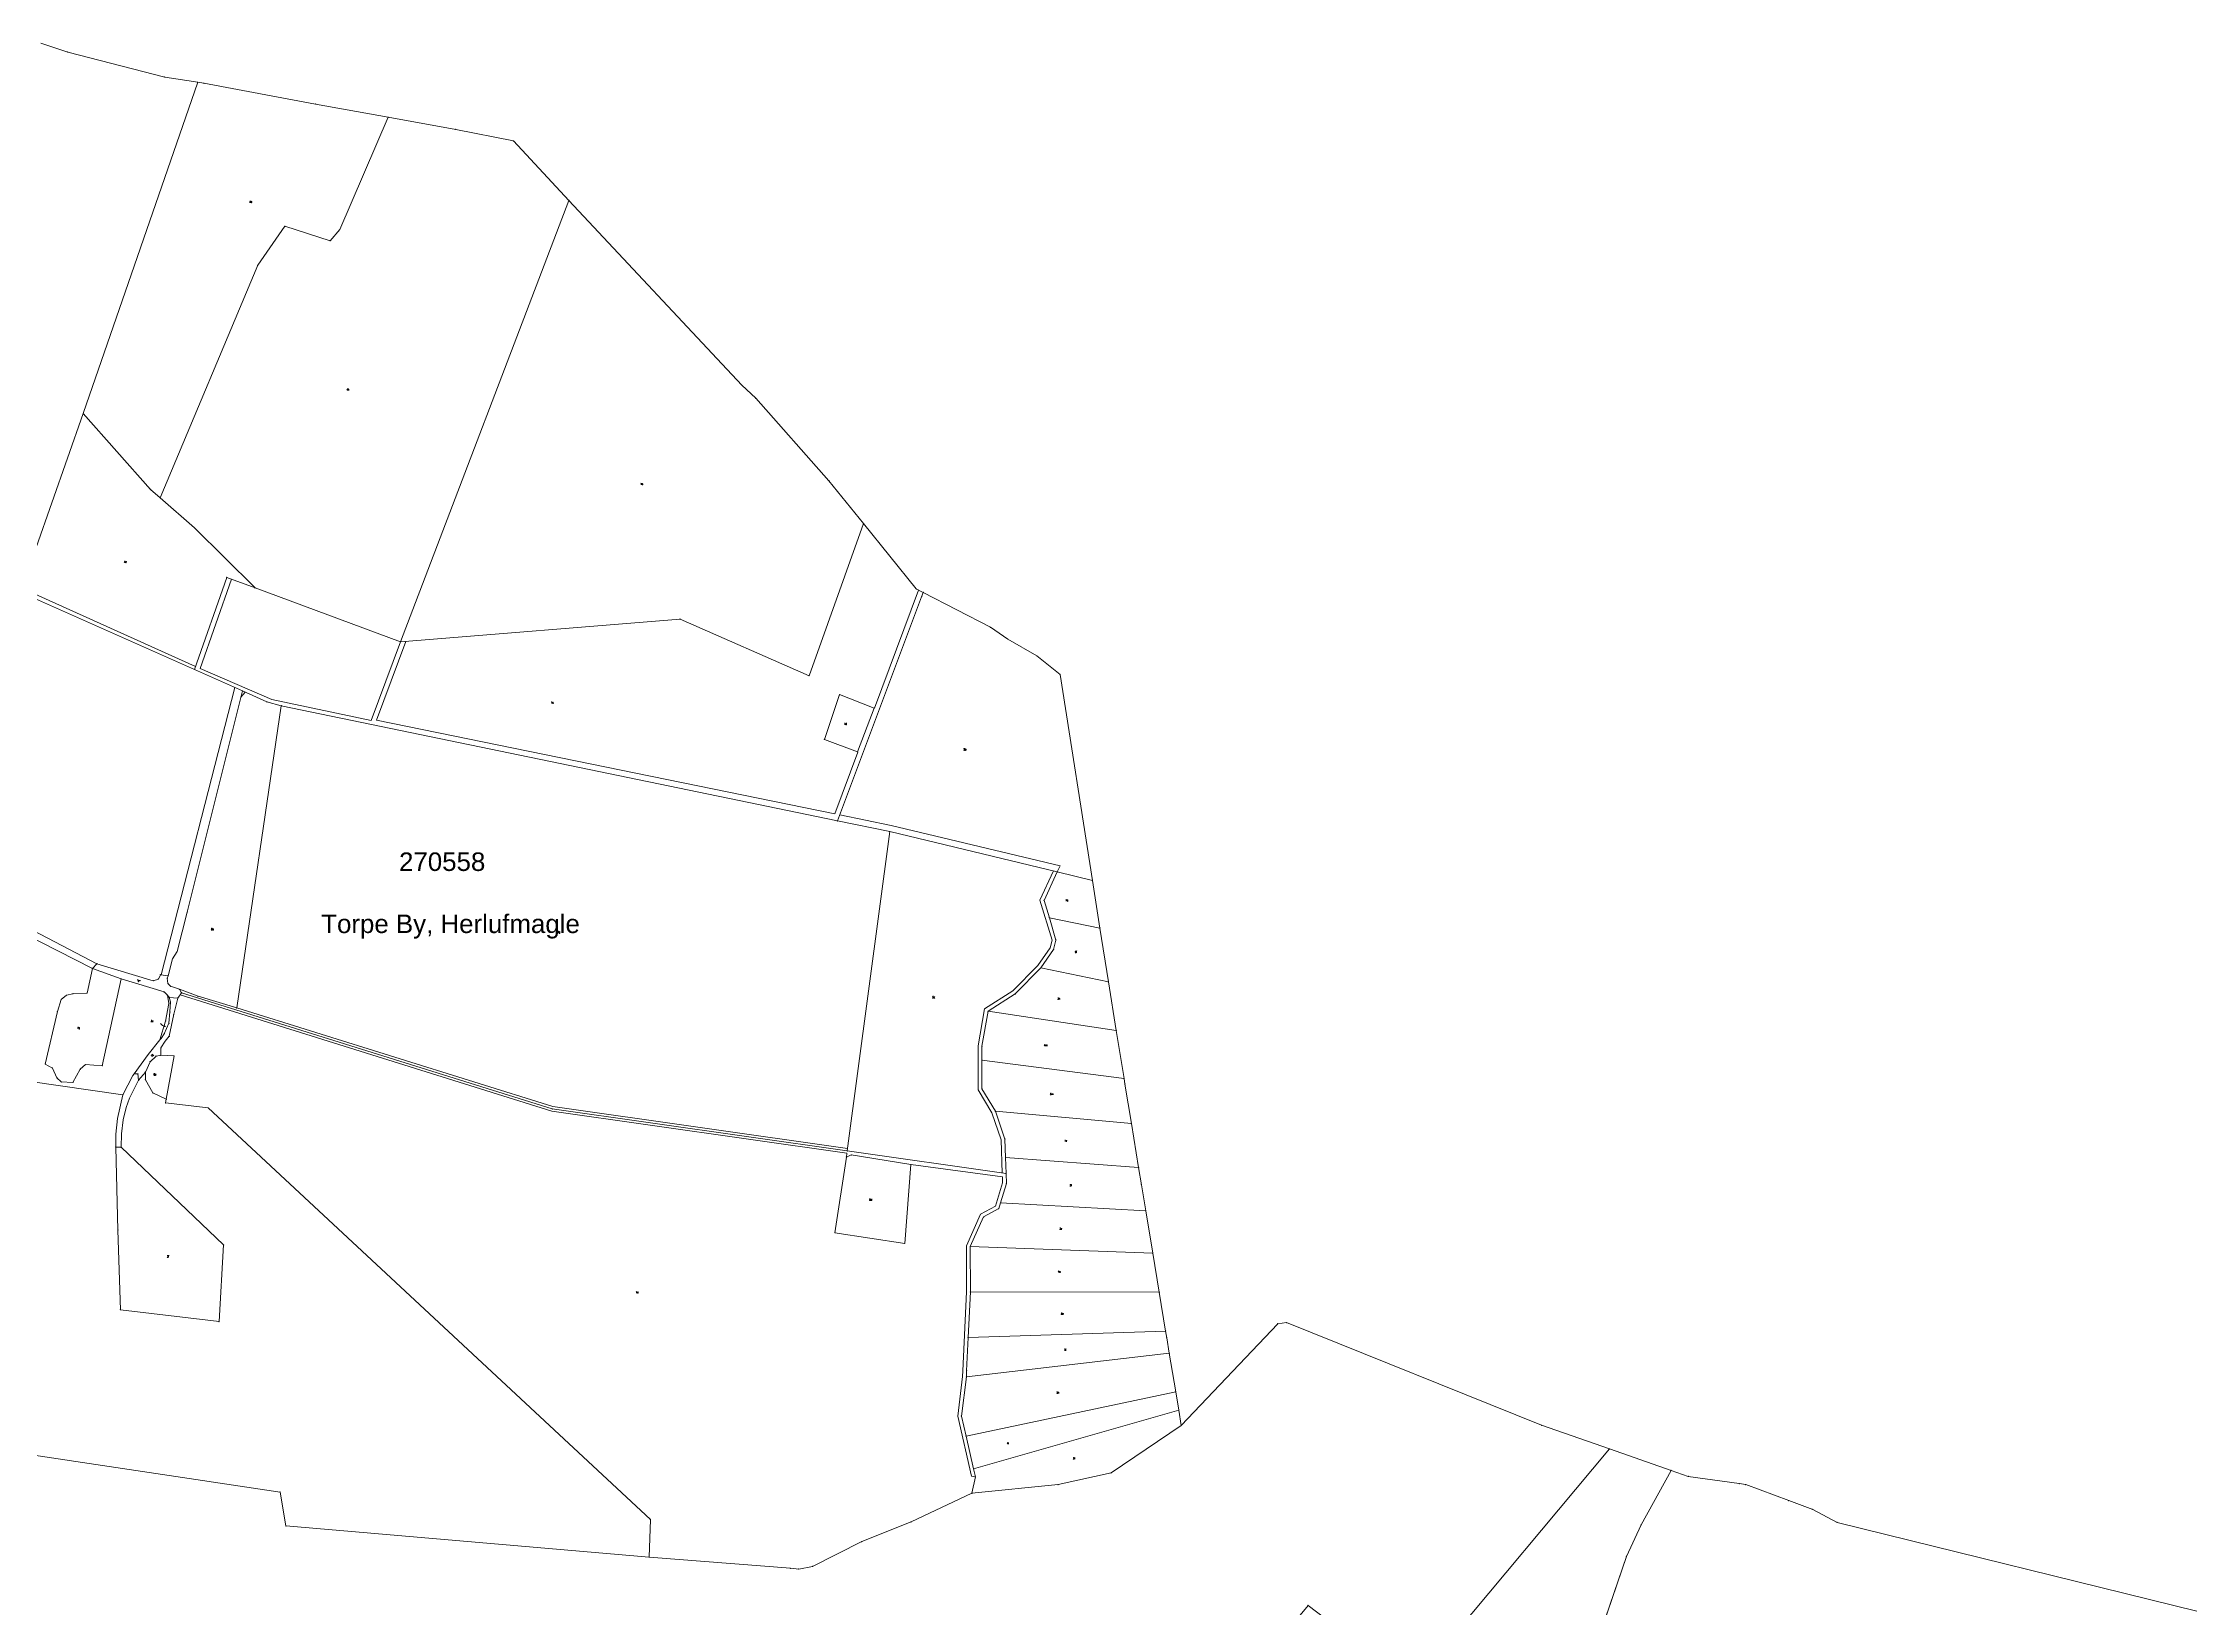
# Model space of a CAD drawing. Header units: millimetres. Extents: x 672113 to 680957, y 6130092 to 6137781.
# Drawn here: x 674905 to 677233, y 6134560 to 6136252 of the extents above; entities that cross this region are included whole.
import ezdxf

# ---------------------------------------------------------------- set-up
doc = ezdxf.new("R2010")
doc.units = ezdxf.units.MM
doc.header["$LTSCALE"] = 0.5
for name, color, linetype, lineweight in [('ADMN_GR', 1, 'Continuous', 5), ('FREDSKOV', 1, 'Continuous', 5), ('FRSKOV_L', 1, 'Continuous', 5), ('OPTAGETVEJ', 1, 'Continuous', 5), ('PILE', 1, 'Continuous', 5), ('skel', 142, 'Continuous', 5), ('SKELKREDS', 1, 'Continuous', 5), ('SKELPKT', 1, 'Continuous', 5), ('STORMFALD', 1, 'Continuous', 5)]:
    doc.layers.add(name, color=color, linetype=linetype, lineweight=lineweight)
doc.layers.add('MATRNR', color=12, linetype='Continuous')
doc.layers.add('Tekst-stor', color=7, linetype='Continuous')
doc.styles.add('Ariel', font='arial.ttf')
doc.styles.get("Standard").update_dxf_attribs({"font": 'romans.shx', "width": 0.75})

# ---------------------------------------------------------------- blocks, each defined once
blk = doc.blocks.new('270558_270558.DWG_FMEBLOCK6')
at = {"layer": 'PILE', "color": 7}
for points in [[(-2.7, 1.7), (-2.2, 1.1), (-1.7, 0.6), (-1.2, 0.1), (-0.6, -0.3), (0, -0.7), (0.6, -1), (1.3, -1.2), (2, -1.4), (2.7, -1.6)], [(2.7, -1.6), (2.2, -1.4), (1.8, -1.1), (1.4, -0.7), (1.8, -1.1), (2.2, -1.4), (2.7, -1.6), (2.2, -1.5), (1.7, -1.5), (1.1, -1.7), (1.7, -1.5), (2.2, -1.5), (2.7, -1.6)]]:
    blk.add_lwpolyline(points, dxfattribs=at)

msp = doc.modelspace()

# ---------------------------------------------------------------- linework, layer by layer
at = {"layer": 'ADMN_GR', "color": 220}
for p, q in [((674932.2, 6136242), (674903.2, 6136251.7)), ((674932.2, 6136242), (675036.9, 6136215)), ((675072.7, 6136209.4), (675036.9, 6136215)), ((675072.7, 6136209.4), (675079.3, 6136208.2)), ((675079.3, 6136208.2), (675200, 6136185.7)), ((675200, 6136185.7), (675278.4, 6136171.6)), ((675278.4, 6136171.6), (675351.3, 6136158.4)), ((675351.3, 6136158.4), (675413.6, 6136145.9)), ((675473.6, 6136081.7), (675413.6, 6136145.9)), ((675660.6, 6135882), (675473.6, 6136081.7)), ((675675.5, 6135867.9), (675660.6, 6135882)), ((675754.6, 6135778.7), (675675.5, 6135867.9)), ((675754.6, 6135778.7), (675791.8, 6135732.6)), ((675791.8, 6135732.6), (675849, 6135661.8)), ((675849, 6135661.8), (675856.4, 6135658)), ((675929.1, 6135620.5), (675856.4, 6135658)), ((675929.1, 6135620.5), (675947.8, 6135607.7)), ((675947.8, 6135607.7), (675979.2, 6135589.4)), ((675979.2, 6135589.4), (676004.3, 6135569.3)), ((676004.3, 6135569.3), (676039.2, 6135346.9)), ((676039.2, 6135346.9), (676047.3, 6135295.4)), ((676047.3, 6135295.4), (676056.5, 6135237.2)), ((676056.5, 6135237.2), (676065, 6135184.7)), ((676065, 6135184.7), (676073.4, 6135132.8)), ((676073.4, 6135132.8), (676074.4, 6135126.8)), ((676074.4, 6135126.8), (676081.4, 6135084.1)), ((676081.4, 6135084.1), (676089.1, 6135036.8)), ((676089.1, 6135036.8), (676092.2, 6135018.1)), ((676092.2, 6135018.1), (676096.8, 6134990)), ((676096.8, 6134990), (676104.4, 6134944)), ((676104.4, 6134944), (676111.4, 6134901.8)), ((676111.4, 6134901.8), (676118.3, 6134859.9)), ((676118.3, 6134859.9), (676119.5, 6134852.7)), ((676119.5, 6134852.7), (676122.3, 6134836)), ((676239.5, 6134867.8), (676135.2, 6134757.9)), ((676248.8, 6134869), (676239.5, 6134867.8)), ((676524.6, 6134758.2), (676248.8, 6134869)), ((676122.3, 6134836), (676129.2, 6134794.3)), ((674538.1, 6134779.4), (675161.5, 6134686)), ((674538.1, 6134779.4), (675161.5, 6134686)), ((676129.2, 6134794.3), (676132.5, 6134774.4)), ((676135.2, 6134757.9), (676059.5, 6134706.7)), ((676135.2, 6134757.9), (676059.5, 6134706.7)), ((676132.5, 6134774.4), (676135.2, 6134757.9)), ((676598.1, 6134732.6), (676524.6, 6134758.2)), ((676664.5, 6134709.4), (676598.1, 6134732.6)), ((676664.5, 6134709.4), (676632.1, 6134650.5)), ((676664.5, 6134709.4), (676632.1, 6134650.5)), ((676683, 6134702.9), (676664.5, 6134709.4)), ((676002.2, 6134694.1), (675909, 6134684.6)), ((676002.2, 6134694.1), (675909, 6134684.6)), ((676059.5, 6134706.7), (676002.2, 6134694.1)), ((676059.5, 6134706.7), (676002.2, 6134694.1)), ((676738.1, 6134695.2), (676683, 6134702.9)), ((676745.1, 6134694), (676738.1, 6134695.2)), ((676791.6, 6134676.8), (676745.1, 6134694)), ((675167.8, 6134649.4), (675161.5, 6134686)), ((675167.8, 6134649.4), (675161.5, 6134686)), ((675909, 6134684.6), (675843.3, 6134653.7)), ((675909, 6134684.6), (675843.3, 6134653.7)), ((676817.6, 6134667.2), (676791.6, 6134676.8)), ((676843.8, 6134653.2), (676817.6, 6134667.2)), ((675560.3, 6134615.7), (675167.8, 6134649.4)), ((675560.3, 6134615.7), (675167.8, 6134649.4)), ((675843.3, 6134653.7), (675790, 6134632.5)), ((675843.3, 6134653.7), (675790, 6134632.5)), ((676632.1, 6134650.5), (676616.2, 6134616.4)), ((676632.1, 6134650.5), (676616.2, 6134616.4)), ((676843.8, 6134653.2), (677232.6, 6134557.1)), ((675790, 6134632.5), (675736.9, 6134605.6)), ((675790, 6134632.5), (675736.9, 6134605.6)), ((676616.2, 6134616.4), (676544, 6134404.9)), ((676616.2, 6134616.4), (676544, 6134404.9)), ((675712.9, 6134603.6), (675560.3, 6134615.7)), ((675712.9, 6134603.6), (675560.3, 6134615.7)), ((675721.9, 6134602.7), (675712.9, 6134603.6)), ((675721.9, 6134602.7), (675712.9, 6134603.6)), ((675736.9, 6134605.6), (675721.9, 6134602.7)), ((675736.9, 6134605.6), (675721.9, 6134602.7))]:
    msp.add_line(p, q, dxfattribs=at)
at = {"layer": 'FREDSKOV', "color": 7}
msp.add_lwpolyline([(677232.6, 6134557.1), (676843.8, 6134653.2), (676817.6, 6134667.2), (676791.6, 6134676.8), (676745.1, 6134694), (676738.1, 6134695.2), (676683, 6134702.9), (676664.5, 6134709.4), (676632.1, 6134650.5), (676616.2, 6134616.4), (676544, 6134404.9)], dxfattribs=at)
at = {"layer": 'FRSKOV_L', "color": 64, "true_color": 0x5fa000}
for p, q in [((676664.5, 6134709.4), (676632.1, 6134650.5)), ((676683, 6134702.9), (676664.5, 6134709.4)), ((676738.1, 6134695.2), (676683, 6134702.9)), ((676745.1, 6134694), (676738.1, 6134695.2)), ((676791.6, 6134676.8), (676745.1, 6134694)), ((676817.6, 6134667.2), (676791.6, 6134676.8)), ((676843.8, 6134653.2), (676817.6, 6134667.2)), ((676632.1, 6134650.5), (676616.2, 6134616.4)), ((677232.6, 6134557.1), (676843.8, 6134653.2)), ((676616.2, 6134616.4), (676544, 6134404.9))]:
    msp.add_line(p, q, dxfattribs=at)
at = {"layer": 'OPTAGETVEJ', "color": 8}
for p, q in [((675108.9, 6135672.4), (675075.1, 6135575.9)), ((675070.3, 6135578.1), (674882.5, 6135662.6)), ((675851.5, 6135660.5), (675803.7, 6135533.1)), ((675291.6, 6135604.7), (675260, 6135519.8)), ((675265.9, 6135520), (675297.6, 6135605.1)), ((675297.6, 6135605.1), (675297.6, 6135605.2)), ((675152.6, 6135542.3), (675075.1, 6135575.9)), ((675112.7, 6135555.4), (675033, 6135244.9)), ((675119.3, 6135544.9), (675124, 6135550.4)), ((675152.6, 6135542.3), (675260, 6135519.8)), ((675803.7, 6135533.1), (675803.6, 6135533.1)), ((675760.9, 6135419), (675265.9, 6135520)), ((675785.8, 6135485.5), (675760.9, 6135419)), ((675785.5, 6135485.7), (675785.8, 6135485.5)), ((675821.8, 6135406.2), (675766.4, 6135417.9)), ((675821.8, 6135406.2), (676004.3, 6135362.8)), ((676001.2, 6135356.1), (676004.3, 6135362.8)), ((675982.5, 6135325.6), (675997.1, 6135357.1)), ((674963.7, 6135256.8), (674837.9, 6135322.6)), ((675982.5, 6135325.6), (675995.6, 6135282.3)), ((675993.5, 6135274.1), (675980.3, 6135254.9)), ((675995.6, 6135282.3), (675993.5, 6135274.1)), ((675980.3, 6135254.9), (675953.3, 6135227.6)), ((675455, 6135097.5), (675053.6, 6135223.4)), ((675953.3, 6135227.6), (675922.7, 6135208.1)), ((675114.8, 6135209.1), (675456.2, 6135102.4)), ((675922.7, 6135208.1), (675915.7, 6135168.1)), ((675915.7, 6135168.1), (675915.7, 6135120.5)), ((674998.8, 6135111.5), (675008.6, 6135131)), ((674985.8, 6135089.7), (674991.7, 6135115.2)), ((674995.2, 6135101.6), (674998.8, 6135111.5)), ((675915.7, 6135120.5), (675930.7, 6135095.6)), ((674984.2, 6135072.6), (674985.8, 6135089.7)), ((674990.1, 6135073.2), (674992, 6135088)), ((674992, 6135088), (674995.2, 6135101.6)), ((675455, 6135097.5), (675774, 6135052.1)), ((675456.2, 6135102.4), (675774.7, 6135057.1)), ((675930.7, 6135095.6), (675940.6, 6135066.6)), ((674984.1, 6135058.7), (674984.2, 6135072.6)), ((674989.7, 6135058.6), (674990.1, 6135073.2)), ((675940.6, 6135066.6), (675941.8, 6135030.7)), ((675774, 6135052), (675773.5, 6135047.9)), ((675942, 6135026.6), (675843.1, 6135039.8)), ((675942.2, 6135020), (675934.7, 6134995)), ((675942, 6135026.6), (675942.2, 6135020)), ((675934.7, 6134995), (675918.4, 6134986.1)), ((675918.4, 6134986.1), (675903.2, 6134952.1)), ((675903.2, 6134952.1), (675903.3, 6134902.3)), ((675903.3, 6134902.3), (675899.2, 6134817.1)), ((675899, 6134810.7), (675893.7, 6134767.8)), ((675899.2, 6134817.1), (675899, 6134810.7)), ((675893.7, 6134767.8), (675908.5, 6134703)), ((675908.5, 6134703), (675912.9, 6134702.4))]:
    msp.add_line(p, q, dxfattribs=at)
at = {"layer": 'skel', "color": 40}
for p, q in [((675072.7, 6136209.4), (674948.9, 6135851.3)), ((675226.1, 6136050.1), (675278.4, 6136171.6)), ((675291.6, 6135604.7), (675473.6, 6136081.7)), ((675137.4, 6136011.6), (675166.8, 6136053.7)), ((675166.8, 6136053.7), (675215.6, 6136038.1)), ((675215.6, 6136038.1), (675226.1, 6136050.1)), ((675031.9, 6135760.3), (675137.4, 6136011.6)), ((674948.9, 6135851.3), (674881.1, 6135658.5)), ((675021.7, 6135769.3), (674948.9, 6135851.3)), ((675031.9, 6135760.3), (675021.7, 6135769.3)), ((675069.2, 6135727.7), (675031.9, 6135760.3)), ((675134.6, 6135662.9), (675069.2, 6135727.7)), ((675791.8, 6135732.6), (675733.2, 6135568.1)), ((675104, 6135674.2), (675069.2, 6135574.8)), ((675134.6, 6135662.9), (675104, 6135674.2)), ((674881.1, 6135658.5), (675069.2, 6135574.8)), ((675291.6, 6135604.7), (675134.6, 6135662.9)), ((675763.8, 6135411.1), (675854.7, 6135653.4)), ((675854.7, 6135653.4), (675856.4, 6135658)), ((675593.8, 6135629.3), (675291.6, 6135604.7)), ((675733.2, 6135568.1), (675593.8, 6135629.3)), ((675121, 6135551.7), (675069.2, 6135574.8)), ((675061.3, 6135312.6), (675121, 6135551.7)), ((675147.3, 6135539.8), (675121, 6135551.7)), ((675766.1, 6135547.7), (675749.7, 6135499.3)), ((675803.6, 6135533.1), (675766.1, 6135547.7)), ((675162.9, 6135535.6), (675114.8, 6135209.1)), ((675162.9, 6135535.6), (675147.3, 6135539.8)), ((675763.8, 6135411.1), (675162.9, 6135535.6)), ((675785.5, 6135485.7), (675803.6, 6135533.1)), ((675749.7, 6135499.3), (675785.5, 6135485.7)), ((675820.3, 6135399.6), (675763.8, 6135411.1)), ((675820.3, 6135399.6), (675774.4, 6135054.6)), ((675820.3, 6135399.6), (676001.2, 6135356.1)), ((676001.2, 6135356.1), (675987, 6135325.3)), ((676001.2, 6135356.1), (676039.2, 6135346.9)), ((675987, 6135325.3), (675992.7, 6135306.5)), ((675061.3, 6135312.6), (675050.2, 6135270)), ((675992.7, 6135306.5), (675999.9, 6135282.4)), ((675992.7, 6135306.5), (676047.3, 6135295.4)), ((674883.9, 6135290), (674958.8, 6135251.6)), ((675045.5, 6135262.2), (675050.2, 6135270)), ((675997.3, 6135272.3), (675983.5, 6135252.3)), ((675999.9, 6135282.4), (675997.3, 6135272.3)), ((674958.8, 6135251.6), (674953, 6135225.2)), ((674958.8, 6135251.6), (674963.7, 6135256.8)), ((674958.8, 6135251.6), (674989.9, 6135240.5)), ((674963.7, 6135256.8), (675024.6, 6135238.5)), ((675030.1, 6135240.2), (675032.3, 6135245)), ((675032.3, 6135245), (675040.5, 6135243.8)), ((675045.5, 6135262.2), (675040.5, 6135243.8)), ((675983.5, 6135252.3), (675955.9, 6135224.2)), ((675983.5, 6135252.3), (676056.5, 6135237.2)), ((674930.7, 6135222.7), (674925.2, 6135218.2)), ((674937.8, 6135224.5), (674930.7, 6135222.7)), ((674953, 6135225.2), (674937.8, 6135224.5)), ((674969.4, 6135146.7), (674989.9, 6135240.5)), ((674989.9, 6135240.5), (675036.3, 6135226.4)), ((675024.6, 6135238.5), (675030.1, 6135240.2)), ((675036.3, 6135226.4), (675039.9, 6135222.7)), ((675039.7, 6135241.1), (675040.5, 6135243.8)), ((675040.4, 6135235.6), (675039.7, 6135241.1)), ((675039.9, 6135222.7), (675041.4, 6135213.8)), ((675039.9, 6135222.7), (675041.9, 6135220.4)), ((675043.2, 6135232.5), (675040.4, 6135235.6)), ((675052.8, 6135229.2), (675043.2, 6135232.5)), ((675055.1, 6135225.5), (675051, 6135219.8)), ((675072.9, 6135221.7), (675052.8, 6135229.2)), ((675052.8, 6135229.2), (675055.1, 6135225.5)), ((675455.6, 6135100), (675055.1, 6135225.5)), ((675114.8, 6135209.1), (675072.9, 6135221.7)), ((675955.9, 6135224.2), (675926.5, 6135205.5)), ((674921, 6135205.1), (674907.8, 6135148.5)), ((674925.2, 6135218.2), (674921, 6135205.1)), ((675041.4, 6135213.8), (675037.9, 6135194.9)), ((675041.5, 6135192.5), (675042.6, 6135204.7)), ((675046.7, 6135202.3), (675041.8, 6135178.5)), ((675041.9, 6135220.4), (675043.1, 6135215.5)), ((675051, 6135219.8), (675041.9, 6135220.4)), ((675043.1, 6135215.5), (675042.6, 6135204.7)), ((675051, 6135219.8), (675046.7, 6135202.3)), ((675926.5, 6135205.5), (675919.8, 6135167.7)), ((675926.5, 6135205.5), (676065, 6135184.7)), ((675037.9, 6135194.9), (675031.5, 6135174.6)), ((675031.5, 6135174.6), (675033.1, 6135176.1)), ((675033.1, 6135176.1), (675036.4, 6135181.2)), ((675036.4, 6135181.2), (675041.5, 6135192.5)), ((675041.8, 6135178.5), (675037.3, 6135173)), ((675018.9, 6135158.7), (675003.8, 6135137.8)), ((675031.5, 6135174.6), (675018.9, 6135158.7)), ((675027.6, 6135157), (675021.1, 6135151)), ((675032.6, 6135158), (675027.6, 6135157)), ((675032.9, 6135165.8), (675032.6, 6135158)), ((675032.6, 6135158), (675047.1, 6135157.2)), ((675037.3, 6135173), (675032.9, 6135165.8)), ((675047.1, 6135157.2), (675038.5, 6135110.5)), ((675919.8, 6135167.7), (675919.8, 6135152.8)), ((675919.8, 6135152.8), (676073.4, 6135132.8)), ((675919.8, 6135152.8), (675919.8, 6135121.7)), ((674991.7, 6135115.2), (674817.9, 6135140.3)), ((674907.8, 6135148.5), (674915.6, 6135144)), ((674915.6, 6135144), (674920.5, 6135133.6)), ((674920.5, 6135133.6), (674925.2, 6135129.2)), ((674925.2, 6135129.2), (674937.7, 6135128.6)), ((674937.7, 6135128.6), (674945.6, 6135142.9)), ((674945.6, 6135142.9), (674951.3, 6135147.8)), ((674951.3, 6135147.8), (674969.4, 6135146.7)), ((675002.6, 6135136.1), (674991.7, 6135115.2)), ((675002.6, 6135136.1), (675003.8, 6135137.8)), ((675007.9, 6135137.7), (675003.8, 6135137.8)), ((675008.6, 6135131), (675007.9, 6135137.7)), ((675016.1, 6135139.8), (675008.6, 6135131)), ((675016.1, 6135139.8), (675016, 6135131.4)), ((675016, 6135131.4), (675024.2, 6135117.3)), ((675021.1, 6135151), (675016.1, 6135139.8)), ((675024.2, 6135117.3), (675038.5, 6135110.5)), ((675038.5, 6135110.5), (675037.8, 6135106.4)), ((675037.8, 6135106.4), (675083.9, 6135101)), ((675919.8, 6135121.7), (675934.4, 6135097.4)), ((675083.9, 6135101), (675561.7, 6134656.3)), ((675774.4, 6135054.6), (675455.6, 6135100)), ((675934.4, 6135097.4), (675944.7, 6135067.3)), ((675934.4, 6135097.4), (676081.4, 6135084.1)), ((674984.1, 6135058.7), (674989.7, 6135058.6)), ((674986.3, 6134969), (674984.1, 6135058.7)), ((674989.7, 6135058.6), (675100.6, 6134953)), ((675944.7, 6135067.3), (675945.4, 6135047.3)), ((675773.5, 6135047.9), (675761.1, 6134966.2)), ((675778.7, 6135050.3), (675773.5, 6135047.9)), ((675946, 6135030.1), (675774.4, 6135054.6)), ((675843.1, 6135039.8), (675778.7, 6135050.3)), ((675836.5, 6134954.6), (675843.1, 6135039.8)), ((675945.4, 6135047.3), (676089.1, 6135036.8)), ((675945.4, 6135047.3), (675946, 6135030.1)), ((675946.4, 6135019.5), (675940, 6134998.5)), ((675946, 6135030.1), (675946.4, 6135019.5)), ((675938.1, 6134992.2), (675921.6, 6134983.2)), ((675940, 6134998.5), (675938.1, 6134992.2)), ((675940, 6134998.5), (676096.8, 6134990)), ((674989, 6134883), (674986.3, 6134969)), ((675761.1, 6134966.2), (675836.5, 6134954.6)), ((675921.6, 6134983.2), (675907.3, 6134951.2)), ((675100.6, 6134953), (675095.7, 6134870.2)), ((675907.3, 6134951.2), (676104.4, 6134944)), ((675907.3, 6134951.2), (675907.4, 6134902.2)), ((675907.4, 6134902.2), (675905, 6134853)), ((675907.4, 6134902.2), (676111.4, 6134901.8)), ((675095.7, 6134870.2), (674989, 6134883)), ((675905, 6134853), (675903.3, 6134817)), ((675905, 6134853), (676118.3, 6134859.9)), ((675903.1, 6134810.4), (676122.3, 6134836)), ((675903.1, 6134810.4), (675897.8, 6134768)), ((675903.3, 6134817), (675903.1, 6134810.4)), ((675902.8, 6134746.4), (676129.2, 6134794.3)), ((675897.8, 6134768), (675902.8, 6134746.4)), ((675910.9, 6134711), (676132.5, 6134774.4)), ((675902.8, 6134746.4), (675910.9, 6134711)), ((675910.9, 6134711), (675912.9, 6134702.4)), ((676384.9, 6134478.1), (676598.1, 6134732.6)), ((675912.9, 6134702.4), (675909, 6134684.6)), ((675561.7, 6134656.3), (675560.3, 6134615.7)), ((676272.2, 6134563.4), (676075.2, 6134325.7)), ((676384.9, 6134478.1), (676272.2, 6134563.4))]:
    msp.add_line(p, q, dxfattribs=at)
at = {"layer": 'SKELKREDS', "color": 250, "true_color": 0x333333}
for p in [(675121, 6135551.7), (675147.3, 6135539.8), (675162.9, 6135535.6), (675061.3, 6135312.6), (675050.2, 6135270), (674958.8, 6135251.6), (674963.7, 6135256.8), (675032.3, 6135245), (675045.5, 6135262.2), (674930.7, 6135222.7), (674937.8, 6135224.5), (674953, 6135225.2), (674989.9, 6135240.5), (675024.6, 6135238.5), (675030.1, 6135240.2), (675036.3, 6135226.4), (675039.7, 6135241.1), (675039.9, 6135222.7), (675040.4, 6135235.6), (675043.2, 6135232.5), (675052.8, 6135229.2), (675055.1, 6135225.5), (675072.9, 6135221.7), (674921, 6135205.1), (674925.2, 6135218.2), (675041.4, 6135213.8), (675041.9, 6135220.4), (675042.6, 6135204.7), (675043.1, 6135215.5), (675046.7, 6135202.3), (675051, 6135219.8), (675114.8, 6135209.1), (675037.9, 6135194.9), (675018.9, 6135158.7), (675031.5, 6135174.6), (674907.8, 6135148.5), (674915.6, 6135144), (674920.5, 6135133.6), (674925.2, 6135129.2), (674937.7, 6135128.6), (674945.6, 6135142.9), (674951.3, 6135147.8), (674969.4, 6135146.7), (675002.6, 6135136.1), (675008.6, 6135131), (675016.1, 6135139.8), (674991.7, 6135115.2), (674984.1, 6135058.7), (674989.7, 6135058.6), (674986.3, 6134969), (675100.6, 6134953), (674989, 6134883), (675095.7, 6134870.2)]:
    msp.add_point(p, dxfattribs=at)
at = {"layer": 'SKELPKT', "color": 253, "true_color": 0x999999}
for p in [(674932.2, 6136242), (675036.9, 6136215), (675072.7, 6136209.4), (675079.3, 6136208.2), (675200, 6136185.7), (675278.4, 6136171.6), (675351.3, 6136158.4), (675413.6, 6136145.9), (675473.6, 6136081.7), (675166.8, 6136053.7), (675215.6, 6136038.1), (675226.1, 6136050.1), (675137.4, 6136011.6), (675660.6, 6135882), (674948.9, 6135851.3), (675675.5, 6135867.9), (675021.7, 6135769.3), (675031.9, 6135760.3), (675754.6, 6135778.7), (675069.2, 6135727.7), (675791.8, 6135732.6), (675104, 6135674.2), (675134.6, 6135662.9), (675849, 6135661.8), (675854.7, 6135653.4), (675856.4, 6135658), (675593.8, 6135629.3), (675929.1, 6135620.5), (675291.6, 6135604.7), (675947.8, 6135607.7), (675069.2, 6135574.8), (675979.2, 6135589.4), (675733.2, 6135568.1), (675766.1, 6135547.7), (676004.3, 6135569.3), (675803.6, 6135533.1), (675749.7, 6135499.3), (675785.5, 6135485.7), (675763.8, 6135411.1), (675820.3, 6135399.6), (676001.2, 6135356.1), (676039.2, 6135346.9), (675987, 6135325.3), (675992.7, 6135306.5), (676047.3, 6135295.4), (675997.3, 6135272.3), (675999.9, 6135282.4), (675983.5, 6135252.3), (675040.5, 6135243.8), (675955.9, 6135224.2), (676056.5, 6135237.2), (675926.5, 6135205.5), (675033.1, 6135176.1), (675036.4, 6135181.2), (675041.5, 6135192.5), (675041.8, 6135178.5), (676065, 6135184.7), (675027.6, 6135157), (675032.6, 6135158), (675032.9, 6135165.8), (675037.3, 6135173), (675047.1, 6135157.2), (675919.8, 6135167.7), (675919.8, 6135152.8), (675003.8, 6135137.8), (675007.9, 6135137.7), (675016, 6135131.4), (675021.1, 6135151), (676073.4, 6135132.8), (675024.2, 6135117.3), (675037.8, 6135106.4), (675038.5, 6135110.5), (675919.8, 6135121.7), (676074.4, 6135126.8), (675083.9, 6135101), (675455.6, 6135100), (675934.4, 6135097.4), (676081.4, 6135084.1), (675944.7, 6135067.3), (675773.5, 6135047.9), (675774.4, 6135054.6), (675778.7, 6135050.3), (675843.1, 6135039.8), (675945.4, 6135047.3), (676089.1, 6135036.8), (675946, 6135030.1), (675946.4, 6135019.5), (676092.2, 6135018.1), (675938.1, 6134992.2), (675940, 6134998.5), (676096.8, 6134990), (675761.1, 6134966.2), (675921.6, 6134983.2), (675836.5, 6134954.6), (675907.3, 6134951.2), (676104.4, 6134944), (675907.4, 6134902.2), (676111.4, 6134901.8), (675905, 6134853), (676118.3, 6134859.9), (676119.5, 6134852.7), (676239.5, 6134867.8), (676248.8, 6134869), (676122.3, 6134836), (675903.1, 6134810.4), (675903.3, 6134817), (676129.2, 6134794.3), (675897.8, 6134768), (676132.5, 6134774.4), (676135.2, 6134757.9), (676135.2, 6134757.9), (676524.6, 6134758.2), (675902.8, 6134746.4), (675910.9, 6134711), (676598.1, 6134732.6), (676664.5, 6134709.4), (676664.5, 6134709.4), (675912.9, 6134702.4), (676002.2, 6134694.1), (676002.2, 6134694.1), (676059.5, 6134706.7), (676059.5, 6134706.7), (676683, 6134702.9), (676738.1, 6134695.2), (676745.1, 6134694), (675161.5, 6134686), (675161.5, 6134686), (675909, 6134684.6), (675909, 6134684.6), (676791.6, 6134676.8), (676817.6, 6134667.2), (675167.8, 6134649.4), (675167.8, 6134649.4), (675561.7, 6134656.3), (675843.3, 6134653.7), (675843.3, 6134653.7), (676632.1, 6134650.5), (676632.1, 6134650.5), (676843.8, 6134653.2), (675790, 6134632.5), (675790, 6134632.5), (676616.2, 6134616.4), (676616.2, 6134616.4), (675560.3, 6134615.7), (675560.3, 6134615.7), (675712.9, 6134603.6), (675712.9, 6134603.6), (675721.9, 6134602.7), (675721.9, 6134602.7), (675736.9, 6134605.6), (675736.9, 6134605.6), (676272.2, 6134563.4)]:
    msp.add_point(p, dxfattribs=at)
at = {"layer": 'STORMFALD', "color": 7}
msp.add_lwpolyline([(677232.6, 6134557.1), (676843.8, 6134653.2), (676817.6, 6134667.2), (676791.6, 6134676.8), (676745.1, 6134694), (676738.1, 6134695.2), (676683, 6134702.9), (676664.5, 6134709.4), (676632.1, 6134650.5), (676616.2, 6134616.4), (676544, 6134404.9)], dxfattribs=at)
msp.add_lwpolyline([(677232.6, 6134557.1), (676843.8, 6134653.2), (676817.6, 6134667.2), (676791.6, 6134676.8), (676745.1, 6134694), (676738.1, 6134695.2), (676683, 6134702.9), (676664.5, 6134709.4), (676632.1, 6134650.5), (676616.2, 6134616.4), (676544, 6134404.9)], dxfattribs=at)

# ---------------------------------------------------------------- block references
at = {"layer": 'PILE', "color": 7}
msp.add_blockref('270558_270558.DWG_FMEBLOCK6', (675035.2, 6135190.5), dxfattribs=at)

# ---------------------------------------------------------------- texts
at = {"layer": 'MATRNR', "width": 0.75}
for s, p in [('4b', (675128.3, 6136079.2)), ('4h', (675233.3, 6135876.3)), ('1b', (675550.8, 6135774.2)), ('4c', (674993, 6135690.2)), ('1c', (675454.3, 6135538)), ('1d', (675771, 6135515)), ('5b', (675900.1, 6135487.4)), ('1g', (676010.2, 6135324.6)), ('2a', (675087, 6135293.2)), ('2g', (675461.1, 6135290.2)), ('2i', (676020.4, 6135268.6)), ('5c', (675866.3, 6135219.7)), ('3h', (676001.5, 6135218.1)), ('4g', (674942.3, 6135186.7)), ('3e', (675021.8, 6135193.9)), ('4m', (675987, 6135167.7)), ('8c', (675025, 6135136.2)), ('5m', (675993.5, 6135115.1)), ('1e', (676009.1, 6135064.6)), ('2f', (676014.8, 6135016.4)), ('5d', (675798.2, 6135000.9)), ('3c', (676003.7, 6134969.5)), ('3f', (675039.3, 6134939.5)), ('4e', (676002, 6134923.1)), ('1a', (675545.9, 6134900.8)), ('5e', (676005.3, 6134877.7)), ('1f', (676008.6, 6134838.6)), ('2h', (676000.5, 6134792.4)), ('4l', (675946.9, 6134737.6)), ('5l', (676018.4, 6134721.4))]:
    msp.add_text(s, height=2, dxfattribs=at).set_placement(p)
for s, rotation, p in [('"a"', 343, (675006.8, 6135238)), ('12', 52, (675023.3, 6135155.8))]:
    msp.add_text(s, height=2, rotation=rotation, dxfattribs=at).set_placement(p)
at = {"layer": 'Tekst-stor', "style": 'Ariel'}
for s, p in [('270558', (675290.1, 6135357.1)), ('Torpe By, Herlufmagle', (675206, 6135290))]:
    msp.add_text(s, height=20, dxfattribs=at).set_placement(p)

doc.saveas('drawing.dxf')
